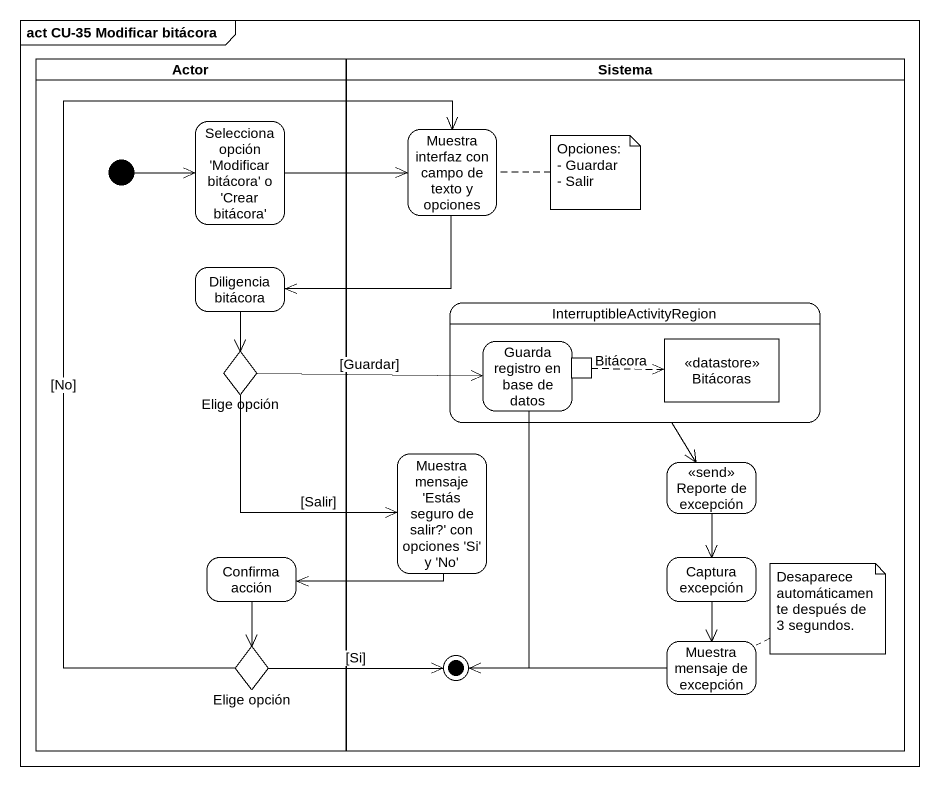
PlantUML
@startuml
mainframe act CU-35 Modificar bitácora
hide empty description
state "Actor" as Actor_ <<partition>> {
  state "Selecciona opción 'Modificar bitácora' o 'Crear bitácora'" as Selecciona_opción_Modificar
  state "Diligencia bitácora" as Diligencia_bitácora
  state "Elige opción" as Elige_opción <<choice>>
  state "Confirma acción" as Confirma_acción
  state "Elige opción" as Elige_opción_2 <<choice>>
  [*] -right-> Selecciona_opción_Modificar
}
state Sistema <<partition>> {
  state "Muestra interfaz con campo de texto y opciones" as Muestra_interfaz_con_campo
  state InterruptibleActivityRegion {
    state "Guarda registro en base de datos" as Guarda_registro_en_base_de {
      state Bitácora <<outputPin>>
    }
    state Bitácoras <<datastore>>
  }
  state "Muestra mensaje 'Estás seguro de salir?' con opciones 'Si' y 'No'" as Muestra_mensaje_Estás
  state "Reporte de excepción" as Reporte_de_excepción <<send>>
  state "Captura excepción" as Captura_excepción
  state "Muestra mensaje de excepción" as Muestra_mensaje_de_excepción
  state final1 <<end>>
}
Selecciona_opción_Modificar -right-> Muestra_interfaz_con_campo
Muestra_interfaz_con_campo -left-> Diligencia_bitácora
Diligencia_bitácora --> Elige_opción
Elige_opción -right-> Guarda_registro_en_base_de : [Guardar]
Elige_opción --> Muestra_mensaje_Estás : [Salir]
InterruptibleActivityRegion --> Reporte_de_excepción
Guarda_registro_en_base_de --> final1
Bitácora -right[dashed]-> Bitácoras
Muestra_mensaje_Estás -left-> Confirma_acción
Reporte_de_excepción --> Captura_excepción
Confirma_acción --> Elige_opción_2
Captura_excepción --> Muestra_mensaje_de_excepción
Elige_opción_2 -up-> Muestra_interfaz_con_campo : [No]
Elige_opción_2 -right-> final1 : [Si]
Muestra_mensaje_de_excepción -left-> final1
note right of Muestra_interfaz_con_campo
  Opciones:
  - Guardar
  - Salir
end note
note right of Muestra_mensaje_de_excepción : Desaparece automáticamente después de 3 segundos.
@enduml
